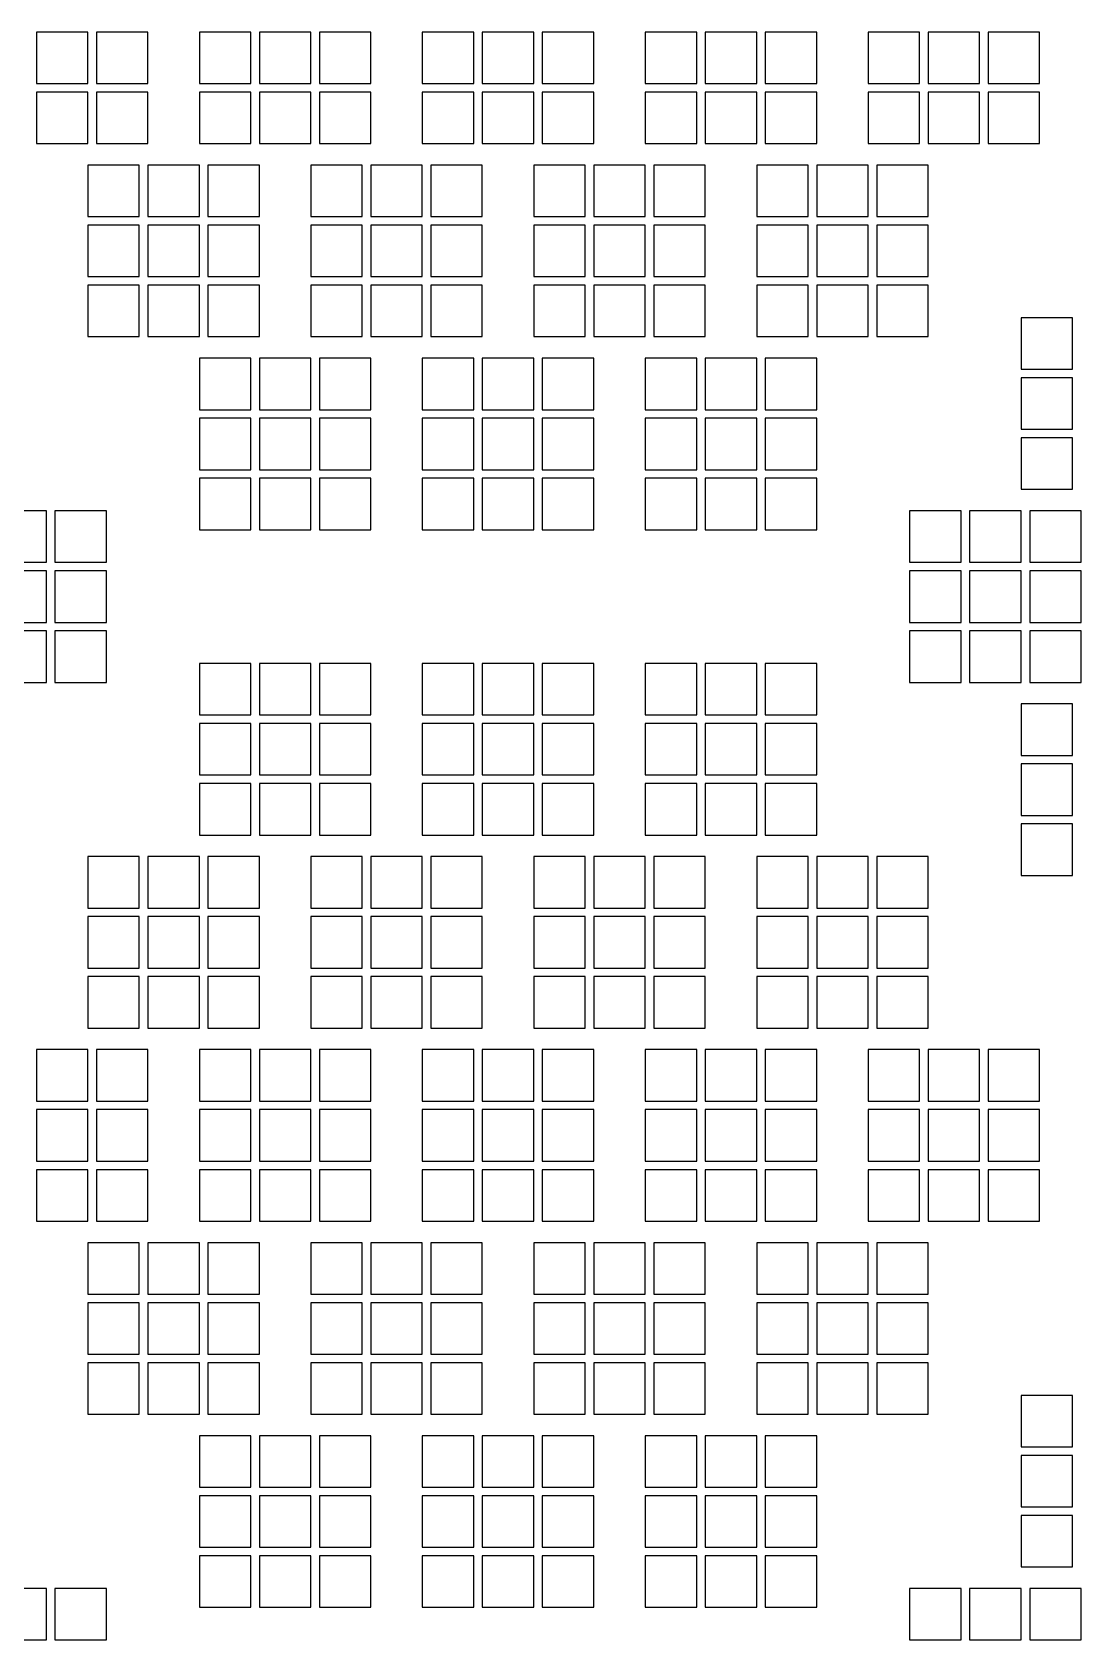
# Model space of a CAD drawing. Extents: x -49 to 54, y -38 to 38.
# Drawn here: x 27.16 to 33.25, y 8.05 to 17.43 of the extents above; entities that cross this region are included whole.
import ezdxf

# ---------------------------------------------------------------- set-up
doc = ezdxf.new("R2010")
doc.units = 0
doc.layers.add('BACK_LAYER', color=5, linetype='CONTINUOUS')

msp = doc.modelspace()

# ---------------------------------------------------------------- linework, layer by layer
at = {"layer": 'BACK_LAYER'}
for points in [[(27.1802, 17.1302), (27.4802, 17.1302), (27.4802, 17.4302), (27.1802, 17.4302)], [(27.5302, 17.1302), (27.8302, 17.1302), (27.8302, 17.4302), (27.5302, 17.4302)], [(28.1302, 17.1302), (28.4302, 17.1302), (28.4302, 17.4302), (28.1302, 17.4302)], [(28.4802, 17.1302), (28.7802, 17.1302), (28.7802, 17.4302), (28.4802, 17.4302)], [(28.8302, 17.1302), (29.1302, 17.1302), (29.1302, 17.4302), (28.8302, 17.4302)], [(29.4302, 17.1302), (29.7302, 17.1302), (29.7302, 17.4302), (29.4302, 17.4302)], [(29.7802, 17.1302), (30.0802, 17.1302), (30.0802, 17.4302), (29.7802, 17.4302)], [(30.1302, 17.1302), (30.4302, 17.1302), (30.4302, 17.4302), (30.1302, 17.4302)], [(30.7302, 17.1302), (31.0302, 17.1302), (31.0302, 17.4302), (30.7302, 17.4302)], [(31.0802, 17.1302), (31.3802, 17.1302), (31.3802, 17.4302), (31.0802, 17.4302)], [(31.4302, 17.1302), (31.7302, 17.1302), (31.7302, 17.4302), (31.4302, 17.4302)], [(32.0302, 17.1302), (32.3302, 17.1302), (32.3302, 17.4302), (32.0302, 17.4302)], [(32.3802, 17.1302), (32.6802, 17.1302), (32.6802, 17.4302), (32.3802, 17.4302)], [(32.7302, 17.1302), (33.0302, 17.1302), (33.0302, 17.4302), (32.7302, 17.4302)], [(27.1802, 16.7802), (27.4802, 16.7802), (27.4802, 17.0802), (27.1802, 17.0802)], [(27.5302, 16.7802), (27.8302, 16.7802), (27.8302, 17.0802), (27.5302, 17.0802)], [(28.1302, 16.7802), (28.4302, 16.7802), (28.4302, 17.0802), (28.1302, 17.0802)], [(28.4802, 16.7802), (28.7802, 16.7802), (28.7802, 17.0802), (28.4802, 17.0802)], [(28.8302, 16.7802), (29.1302, 16.7802), (29.1302, 17.0802), (28.8302, 17.0802)], [(29.4302, 16.7802), (29.7302, 16.7802), (29.7302, 17.0802), (29.4302, 17.0802)], [(29.7802, 16.7802), (30.0802, 16.7802), (30.0802, 17.0802), (29.7802, 17.0802)], [(30.1302, 16.7802), (30.4302, 16.7802), (30.4302, 17.0802), (30.1302, 17.0802)], [(30.7302, 16.7802), (31.0302, 16.7802), (31.0302, 17.0802), (30.7302, 17.0802)], [(31.0802, 16.7802), (31.3802, 16.7802), (31.3802, 17.0802), (31.0802, 17.0802)], [(31.4302, 16.7802), (31.7302, 16.7802), (31.7302, 17.0802), (31.4302, 17.0802)], [(32.0302, 16.7802), (32.3302, 16.7802), (32.3302, 17.0802), (32.0302, 17.0802)], [(32.3802, 16.7802), (32.6802, 16.7802), (32.6802, 17.0802), (32.3802, 17.0802)], [(32.7302, 16.7802), (33.0302, 16.7802), (33.0302, 17.0802), (32.7302, 17.0802)], [(27.4802, 16.3544), (27.7802, 16.3544), (27.7802, 16.6544), (27.4802, 16.6544)], [(27.8302, 16.3544), (28.1302, 16.3544), (28.1302, 16.6544), (27.8302, 16.6544)], [(28.1802, 16.3544), (28.4802, 16.3544), (28.4802, 16.6544), (28.1802, 16.6544)], [(28.7802, 16.3544), (29.0802, 16.3544), (29.0802, 16.6544), (28.7802, 16.6544)], [(29.1302, 16.3544), (29.4302, 16.3544), (29.4302, 16.6544), (29.1302, 16.6544)], [(29.4802, 16.3544), (29.7802, 16.3544), (29.7802, 16.6544), (29.4802, 16.6544)], [(30.0802, 16.3544), (30.3802, 16.3544), (30.3802, 16.6544), (30.0802, 16.6544)], [(30.4302, 16.3544), (30.7302, 16.3544), (30.7302, 16.6544), (30.4302, 16.6544)], [(30.7802, 16.3544), (31.0802, 16.3544), (31.0802, 16.6544), (30.7802, 16.6544)], [(31.3802, 16.3544), (31.6802, 16.3544), (31.6802, 16.6544), (31.3802, 16.6544)], [(31.7302, 16.3544), (32.0302, 16.3544), (32.0302, 16.6544), (31.7302, 16.6544)], [(32.0802, 16.3544), (32.3802, 16.3544), (32.3802, 16.6544), (32.0802, 16.6544)], [(27.4802, 16.0044), (27.7802, 16.0044), (27.7802, 16.3044), (27.4802, 16.3044)], [(27.8302, 16.0044), (28.1302, 16.0044), (28.1302, 16.3044), (27.8302, 16.3044)], [(28.1802, 16.0044), (28.4802, 16.0044), (28.4802, 16.3044), (28.1802, 16.3044)], [(28.7802, 16.0044), (29.0802, 16.0044), (29.0802, 16.3044), (28.7802, 16.3044)], [(29.1302, 16.0044), (29.4302, 16.0044), (29.4302, 16.3044), (29.1302, 16.3044)], [(29.4802, 16.0044), (29.7802, 16.0044), (29.7802, 16.3044), (29.4802, 16.3044)], [(30.0802, 16.0044), (30.3802, 16.0044), (30.3802, 16.3044), (30.0802, 16.3044)], [(30.4302, 16.0044), (30.7302, 16.0044), (30.7302, 16.3044), (30.4302, 16.3044)], [(30.7802, 16.0044), (31.0802, 16.0044), (31.0802, 16.3044), (30.7802, 16.3044)], [(31.3802, 16.0044), (31.6802, 16.0044), (31.6802, 16.3044), (31.3802, 16.3044)], [(31.7302, 16.0044), (32.0302, 16.0044), (32.0302, 16.3044), (31.7302, 16.3044)], [(32.0802, 16.0044), (32.3802, 16.0044), (32.3802, 16.3044), (32.0802, 16.3044)], [(27.4802, 15.6544), (27.7802, 15.6544), (27.7802, 15.9544), (27.4802, 15.9544)], [(27.8302, 15.6544), (28.1302, 15.6544), (28.1302, 15.9544), (27.8302, 15.9544)], [(28.1802, 15.6544), (28.4802, 15.6544), (28.4802, 15.9544), (28.1802, 15.9544)], [(28.7802, 15.6544), (29.0802, 15.6544), (29.0802, 15.9544), (28.7802, 15.9544)], [(29.1302, 15.6544), (29.4302, 15.6544), (29.4302, 15.9544), (29.1302, 15.9544)], [(29.4802, 15.6544), (29.7802, 15.6544), (29.7802, 15.9544), (29.4802, 15.9544)], [(30.0802, 15.6544), (30.3802, 15.6544), (30.3802, 15.9544), (30.0802, 15.9544)], [(30.4302, 15.6544), (30.7302, 15.6544), (30.7302, 15.9544), (30.4302, 15.9544)], [(30.7802, 15.6544), (31.0802, 15.6544), (31.0802, 15.9544), (30.7802, 15.9544)], [(31.3802, 15.6544), (31.6802, 15.6544), (31.6802, 15.9544), (31.3802, 15.9544)], [(31.7302, 15.6544), (32.0302, 15.6544), (32.0302, 15.9544), (31.7302, 15.9544)], [(32.0802, 15.6544), (32.3802, 15.6544), (32.3802, 15.9544), (32.0802, 15.9544)], [(32.9221, 15.4642), (33.2221, 15.4642), (33.2221, 15.7642), (32.9221, 15.7642)], [(28.1302, 15.2286), (28.4302, 15.2286), (28.4302, 15.5286), (28.1302, 15.5286)], [(28.4802, 15.2286), (28.7802, 15.2286), (28.7802, 15.5286), (28.4802, 15.5286)], [(28.8302, 15.2286), (29.1302, 15.2286), (29.1302, 15.5286), (28.8302, 15.5286)], [(29.4302, 15.2286), (29.7302, 15.2286), (29.7302, 15.5286), (29.4302, 15.5286)], [(29.7802, 15.2286), (30.0802, 15.2286), (30.0802, 15.5286), (29.7802, 15.5286)], [(30.1302, 15.2286), (30.4302, 15.2286), (30.4302, 15.5286), (30.1302, 15.5286)], [(30.7302, 15.2286), (31.0302, 15.2286), (31.0302, 15.5286), (30.7302, 15.5286)], [(31.0802, 15.2286), (31.3802, 15.2286), (31.3802, 15.5286), (31.0802, 15.5286)], [(31.4302, 15.2286), (31.7302, 15.2286), (31.7302, 15.5286), (31.4302, 15.5286)], [(32.9221, 15.1142), (33.2221, 15.1142), (33.2221, 15.4142), (32.9221, 15.4142)], [(28.1302, 14.8786), (28.4302, 14.8786), (28.4302, 15.1786), (28.1302, 15.1786)], [(28.4802, 14.8786), (28.7802, 14.8786), (28.7802, 15.1786), (28.4802, 15.1786)], [(28.8302, 14.8786), (29.1302, 14.8786), (29.1302, 15.1786), (28.8302, 15.1786)], [(29.4302, 14.8786), (29.7302, 14.8786), (29.7302, 15.1786), (29.4302, 15.1786)], [(29.7802, 14.8786), (30.0802, 14.8786), (30.0802, 15.1786), (29.7802, 15.1786)], [(30.1302, 14.8786), (30.4302, 14.8786), (30.4302, 15.1786), (30.1302, 15.1786)], [(30.7302, 14.8786), (31.0302, 14.8786), (31.0302, 15.1786), (30.7302, 15.1786)], [(31.0802, 14.8786), (31.3802, 14.8786), (31.3802, 15.1786), (31.0802, 15.1786)], [(31.4302, 14.8786), (31.7302, 14.8786), (31.7302, 15.1786), (31.4302, 15.1786)], [(32.9221, 14.7642), (33.2221, 14.7642), (33.2221, 15.0642), (32.9221, 15.0642)], [(28.1302, 14.5286), (28.4302, 14.5286), (28.4302, 14.8286), (28.1302, 14.8286)], [(28.4802, 14.5286), (28.7802, 14.5286), (28.7802, 14.8286), (28.4802, 14.8286)], [(28.8302, 14.5286), (29.1302, 14.5286), (29.1302, 14.8286), (28.8302, 14.8286)], [(29.4302, 14.5286), (29.7302, 14.5286), (29.7302, 14.8286), (29.4302, 14.8286)], [(29.7802, 14.5286), (30.0802, 14.5286), (30.0802, 14.8286), (29.7802, 14.8286)], [(30.1302, 14.5286), (30.4302, 14.5286), (30.4302, 14.8286), (30.1302, 14.8286)], [(30.7302, 14.5286), (31.0302, 14.5286), (31.0302, 14.8286), (30.7302, 14.8286)], [(31.0802, 14.5286), (31.3802, 14.5286), (31.3802, 14.8286), (31.0802, 14.8286)], [(31.4302, 14.5286), (31.7302, 14.5286), (31.7302, 14.8286), (31.4302, 14.8286)], [(26.9384, 14.3384), (27.2384, 14.3384), (27.2384, 14.6384), (26.9384, 14.6384)], [(27.2884, 14.3384), (27.5884, 14.3384), (27.5884, 14.6384), (27.2884, 14.6384)], [(32.2721, 14.3384), (32.5721, 14.3384), (32.5721, 14.6384), (32.2721, 14.6384)], [(32.6221, 14.3384), (32.9221, 14.3384), (32.9221, 14.6384), (32.6221, 14.6384)], [(32.9721, 14.3384), (33.2721, 14.3384), (33.2721, 14.6384), (32.9721, 14.6384)], [(26.9384, 13.9884), (27.2384, 13.9884), (27.2384, 14.2884), (26.9384, 14.2884)], [(27.2884, 13.9884), (27.5884, 13.9884), (27.5884, 14.2884), (27.2884, 14.2884)], [(32.2721, 13.9884), (32.5721, 13.9884), (32.5721, 14.2884), (32.2721, 14.2884)], [(32.6221, 13.9884), (32.9221, 13.9884), (32.9221, 14.2884), (32.6221, 14.2884)], [(32.9721, 13.9884), (33.2721, 13.9884), (33.2721, 14.2884), (32.9721, 14.2884)], [(26.9384, 13.6384), (27.2384, 13.6384), (27.2384, 13.9384), (26.9384, 13.9384)], [(27.2884, 13.6384), (27.5884, 13.6384), (27.5884, 13.9384), (27.2884, 13.9384)], [(32.2721, 13.6384), (32.5721, 13.6384), (32.5721, 13.9384), (32.2721, 13.9384)], [(32.6221, 13.6384), (32.9221, 13.6384), (32.9221, 13.9384), (32.6221, 13.9384)], [(32.9721, 13.6384), (33.2721, 13.6384), (33.2721, 13.9384), (32.9721, 13.9384)], [(28.1302, 13.4482), (28.4302, 13.4482), (28.4302, 13.7482), (28.1302, 13.7482)], [(28.4802, 13.4482), (28.7802, 13.4482), (28.7802, 13.7482), (28.4802, 13.7482)], [(28.8302, 13.4482), (29.1302, 13.4482), (29.1302, 13.7482), (28.8302, 13.7482)], [(29.4302, 13.4482), (29.7302, 13.4482), (29.7302, 13.7482), (29.4302, 13.7482)], [(29.7802, 13.4482), (30.0802, 13.4482), (30.0802, 13.7482), (29.7802, 13.7482)], [(30.1302, 13.4482), (30.4302, 13.4482), (30.4302, 13.7482), (30.1302, 13.7482)], [(30.7302, 13.4482), (31.0302, 13.4482), (31.0302, 13.7482), (30.7302, 13.7482)], [(31.0802, 13.4482), (31.3802, 13.4482), (31.3802, 13.7482), (31.0802, 13.7482)], [(31.4302, 13.4482), (31.7302, 13.4482), (31.7302, 13.7482), (31.4302, 13.7482)], [(32.9221, 13.2125), (33.2221, 13.2125), (33.2221, 13.5125), (32.9221, 13.5125)], [(28.1302, 13.0982), (28.4302, 13.0982), (28.4302, 13.3982), (28.1302, 13.3982)], [(28.4802, 13.0982), (28.7802, 13.0982), (28.7802, 13.3982), (28.4802, 13.3982)], [(28.8302, 13.0982), (29.1302, 13.0982), (29.1302, 13.3982), (28.8302, 13.3982)], [(29.4302, 13.0982), (29.7302, 13.0982), (29.7302, 13.3982), (29.4302, 13.3982)], [(29.7802, 13.0982), (30.0802, 13.0982), (30.0802, 13.3982), (29.7802, 13.3982)], [(30.1302, 13.0982), (30.4302, 13.0982), (30.4302, 13.3982), (30.1302, 13.3982)], [(30.7302, 13.0982), (31.0302, 13.0982), (31.0302, 13.3982), (30.7302, 13.3982)], [(31.0802, 13.0982), (31.3802, 13.0982), (31.3802, 13.3982), (31.0802, 13.3982)], [(31.4302, 13.0982), (31.7302, 13.0982), (31.7302, 13.3982), (31.4302, 13.3982)], [(32.9221, 12.8625), (33.2221, 12.8625), (33.2221, 13.1625), (32.9221, 13.1625)], [(28.1302, 12.7482), (28.4302, 12.7482), (28.4302, 13.0482), (28.1302, 13.0482)], [(28.4802, 12.7482), (28.7802, 12.7482), (28.7802, 13.0482), (28.4802, 13.0482)], [(28.8302, 12.7482), (29.1302, 12.7482), (29.1302, 13.0482), (28.8302, 13.0482)], [(29.4302, 12.7482), (29.7302, 12.7482), (29.7302, 13.0482), (29.4302, 13.0482)], [(29.7802, 12.7482), (30.0802, 12.7482), (30.0802, 13.0482), (29.7802, 13.0482)], [(30.1302, 12.7482), (30.4302, 12.7482), (30.4302, 13.0482), (30.1302, 13.0482)], [(30.7302, 12.7482), (31.0302, 12.7482), (31.0302, 13.0482), (30.7302, 13.0482)], [(31.0802, 12.7482), (31.3802, 12.7482), (31.3802, 13.0482), (31.0802, 13.0482)], [(31.4302, 12.7482), (31.7302, 12.7482), (31.7302, 13.0482), (31.4302, 13.0482)], [(32.9221, 12.5125), (33.2221, 12.5125), (33.2221, 12.8125), (32.9221, 12.8125)], [(27.4802, 12.3223), (27.7802, 12.3223), (27.7802, 12.6223), (27.4802, 12.6223)], [(27.8302, 12.3223), (28.1302, 12.3223), (28.1302, 12.6223), (27.8302, 12.6223)], [(28.1802, 12.3223), (28.4802, 12.3223), (28.4802, 12.6223), (28.1802, 12.6223)], [(28.7802, 12.3223), (29.0802, 12.3223), (29.0802, 12.6223), (28.7802, 12.6223)], [(29.1302, 12.3223), (29.4302, 12.3223), (29.4302, 12.6223), (29.1302, 12.6223)], [(29.4802, 12.3223), (29.7802, 12.3223), (29.7802, 12.6223), (29.4802, 12.6223)], [(30.0802, 12.3223), (30.3802, 12.3223), (30.3802, 12.6223), (30.0802, 12.6223)], [(30.4302, 12.3223), (30.7302, 12.3223), (30.7302, 12.6223), (30.4302, 12.6223)], [(30.7802, 12.3223), (31.0802, 12.3223), (31.0802, 12.6223), (30.7802, 12.6223)], [(31.3802, 12.3223), (31.6802, 12.3223), (31.6802, 12.6223), (31.3802, 12.6223)], [(31.7302, 12.3223), (32.0302, 12.3223), (32.0302, 12.6223), (31.7302, 12.6223)], [(32.0802, 12.3223), (32.3802, 12.3223), (32.3802, 12.6223), (32.0802, 12.6223)], [(27.4802, 11.9723), (27.7802, 11.9723), (27.7802, 12.2723), (27.4802, 12.2723)], [(27.8302, 11.9723), (28.1302, 11.9723), (28.1302, 12.2723), (27.8302, 12.2723)], [(28.1802, 11.9723), (28.4802, 11.9723), (28.4802, 12.2723), (28.1802, 12.2723)], [(28.7802, 11.9723), (29.0802, 11.9723), (29.0802, 12.2723), (28.7802, 12.2723)], [(29.1302, 11.9723), (29.4302, 11.9723), (29.4302, 12.2723), (29.1302, 12.2723)], [(29.4802, 11.9723), (29.7802, 11.9723), (29.7802, 12.2723), (29.4802, 12.2723)], [(30.0802, 11.9723), (30.3802, 11.9723), (30.3802, 12.2723), (30.0802, 12.2723)], [(30.4302, 11.9723), (30.7302, 11.9723), (30.7302, 12.2723), (30.4302, 12.2723)], [(30.7802, 11.9723), (31.0802, 11.9723), (31.0802, 12.2723), (30.7802, 12.2723)], [(31.3802, 11.9723), (31.6802, 11.9723), (31.6802, 12.2723), (31.3802, 12.2723)], [(31.7302, 11.9723), (32.0302, 11.9723), (32.0302, 12.2723), (31.7302, 12.2723)], [(32.0802, 11.9723), (32.3802, 11.9723), (32.3802, 12.2723), (32.0802, 12.2723)], [(27.4802, 11.6223), (27.7802, 11.6223), (27.7802, 11.9223), (27.4802, 11.9223)], [(27.8302, 11.6223), (28.1302, 11.6223), (28.1302, 11.9223), (27.8302, 11.9223)], [(28.1802, 11.6223), (28.4802, 11.6223), (28.4802, 11.9223), (28.1802, 11.9223)], [(28.7802, 11.6223), (29.0802, 11.6223), (29.0802, 11.9223), (28.7802, 11.9223)], [(29.1302, 11.6223), (29.4302, 11.6223), (29.4302, 11.9223), (29.1302, 11.9223)], [(29.4802, 11.6223), (29.7802, 11.6223), (29.7802, 11.9223), (29.4802, 11.9223)], [(30.0802, 11.6223), (30.3802, 11.6223), (30.3802, 11.9223), (30.0802, 11.9223)], [(30.4302, 11.6223), (30.7302, 11.6223), (30.7302, 11.9223), (30.4302, 11.9223)], [(30.7802, 11.6223), (31.0802, 11.6223), (31.0802, 11.9223), (30.7802, 11.9223)], [(31.3802, 11.6223), (31.6802, 11.6223), (31.6802, 11.9223), (31.3802, 11.9223)], [(31.7302, 11.6223), (32.0302, 11.6223), (32.0302, 11.9223), (31.7302, 11.9223)], [(32.0802, 11.6223), (32.3802, 11.6223), (32.3802, 11.9223), (32.0802, 11.9223)], [(27.1802, 11.1965), (27.4802, 11.1965), (27.4802, 11.4965), (27.1802, 11.4965)], [(27.5302, 11.1965), (27.8302, 11.1965), (27.8302, 11.4965), (27.5302, 11.4965)], [(28.1302, 11.1965), (28.4302, 11.1965), (28.4302, 11.4965), (28.1302, 11.4965)], [(28.4802, 11.1965), (28.7802, 11.1965), (28.7802, 11.4965), (28.4802, 11.4965)], [(28.8302, 11.1965), (29.1302, 11.1965), (29.1302, 11.4965), (28.8302, 11.4965)], [(29.4302, 11.1965), (29.7302, 11.1965), (29.7302, 11.4965), (29.4302, 11.4965)], [(29.7802, 11.1965), (30.0802, 11.1965), (30.0802, 11.4965), (29.7802, 11.4965)], [(30.1302, 11.1965), (30.4302, 11.1965), (30.4302, 11.4965), (30.1302, 11.4965)], [(30.7302, 11.1965), (31.0302, 11.1965), (31.0302, 11.4965), (30.7302, 11.4965)], [(31.0802, 11.1965), (31.3802, 11.1965), (31.3802, 11.4965), (31.0802, 11.4965)], [(31.4302, 11.1965), (31.7302, 11.1965), (31.7302, 11.4965), (31.4302, 11.4965)], [(32.0302, 11.1965), (32.3302, 11.1965), (32.3302, 11.4965), (32.0302, 11.4965)], [(32.3802, 11.1965), (32.6802, 11.1965), (32.6802, 11.4965), (32.3802, 11.4965)], [(32.7302, 11.1965), (33.0302, 11.1965), (33.0302, 11.4965), (32.7302, 11.4965)], [(27.1802, 10.8465), (27.4802, 10.8465), (27.4802, 11.1465), (27.1802, 11.1465)], [(27.5302, 10.8465), (27.8302, 10.8465), (27.8302, 11.1465), (27.5302, 11.1465)], [(28.1302, 10.8465), (28.4302, 10.8465), (28.4302, 11.1465), (28.1302, 11.1465)], [(28.4802, 10.8465), (28.7802, 10.8465), (28.7802, 11.1465), (28.4802, 11.1465)], [(28.8302, 10.8465), (29.1302, 10.8465), (29.1302, 11.1465), (28.8302, 11.1465)], [(29.4302, 10.8465), (29.7302, 10.8465), (29.7302, 11.1465), (29.4302, 11.1465)], [(29.7802, 10.8465), (30.0802, 10.8465), (30.0802, 11.1465), (29.7802, 11.1465)], [(30.1302, 10.8465), (30.4302, 10.8465), (30.4302, 11.1465), (30.1302, 11.1465)], [(30.7302, 10.8465), (31.0302, 10.8465), (31.0302, 11.1465), (30.7302, 11.1465)], [(31.0802, 10.8465), (31.3802, 10.8465), (31.3802, 11.1465), (31.0802, 11.1465)], [(31.4302, 10.8465), (31.7302, 10.8465), (31.7302, 11.1465), (31.4302, 11.1465)], [(32.0302, 10.8465), (32.3302, 10.8465), (32.3302, 11.1465), (32.0302, 11.1465)], [(32.3802, 10.8465), (32.6802, 10.8465), (32.6802, 11.1465), (32.3802, 11.1465)], [(32.7302, 10.8465), (33.0302, 10.8465), (33.0302, 11.1465), (32.7302, 11.1465)], [(27.1802, 10.4965), (27.4802, 10.4965), (27.4802, 10.7965), (27.1802, 10.7965)], [(27.5302, 10.4965), (27.8302, 10.4965), (27.8302, 10.7965), (27.5302, 10.7965)], [(28.1302, 10.4965), (28.4302, 10.4965), (28.4302, 10.7965), (28.1302, 10.7965)], [(28.4802, 10.4965), (28.7802, 10.4965), (28.7802, 10.7965), (28.4802, 10.7965)], [(28.8302, 10.4965), (29.1302, 10.4965), (29.1302, 10.7965), (28.8302, 10.7965)], [(29.4302, 10.4965), (29.7302, 10.4965), (29.7302, 10.7965), (29.4302, 10.7965)], [(29.7802, 10.4965), (30.0802, 10.4965), (30.0802, 10.7965), (29.7802, 10.7965)], [(30.1302, 10.4965), (30.4302, 10.4965), (30.4302, 10.7965), (30.1302, 10.7965)], [(30.7302, 10.4965), (31.0302, 10.4965), (31.0302, 10.7965), (30.7302, 10.7965)], [(31.0802, 10.4965), (31.3802, 10.4965), (31.3802, 10.7965), (31.0802, 10.7965)], [(31.4302, 10.4965), (31.7302, 10.4965), (31.7302, 10.7965), (31.4302, 10.7965)], [(32.0302, 10.4965), (32.3302, 10.4965), (32.3302, 10.7965), (32.0302, 10.7965)], [(32.3802, 10.4965), (32.6802, 10.4965), (32.6802, 10.7965), (32.3802, 10.7965)], [(32.7302, 10.4965), (33.0302, 10.4965), (33.0302, 10.7965), (32.7302, 10.7965)], [(27.4802, 10.0707), (27.7802, 10.0707), (27.7802, 10.3707), (27.4802, 10.3707)], [(27.8302, 10.0707), (28.1302, 10.0707), (28.1302, 10.3707), (27.8302, 10.3707)], [(28.1802, 10.0707), (28.4802, 10.0707), (28.4802, 10.3707), (28.1802, 10.3707)], [(28.7802, 10.0707), (29.0802, 10.0707), (29.0802, 10.3707), (28.7802, 10.3707)], [(29.1302, 10.0707), (29.4302, 10.0707), (29.4302, 10.3707), (29.1302, 10.3707)], [(29.4802, 10.0707), (29.7802, 10.0707), (29.7802, 10.3707), (29.4802, 10.3707)], [(30.0802, 10.0707), (30.3802, 10.0707), (30.3802, 10.3707), (30.0802, 10.3707)], [(30.4302, 10.0707), (30.7302, 10.0707), (30.7302, 10.3707), (30.4302, 10.3707)], [(30.7802, 10.0707), (31.0802, 10.0707), (31.0802, 10.3707), (30.7802, 10.3707)], [(31.3802, 10.0707), (31.6802, 10.0707), (31.6802, 10.3707), (31.3802, 10.3707)], [(31.7302, 10.0707), (32.0302, 10.0707), (32.0302, 10.3707), (31.7302, 10.3707)], [(32.0802, 10.0707), (32.3802, 10.0707), (32.3802, 10.3707), (32.0802, 10.3707)], [(27.4802, 9.7207), (27.7802, 9.7207), (27.7802, 10.0207), (27.4802, 10.0207)], [(27.8302, 9.7207), (28.1302, 9.7207), (28.1302, 10.0207), (27.8302, 10.0207)], [(28.1802, 9.7207), (28.4802, 9.7207), (28.4802, 10.0207), (28.1802, 10.0207)], [(28.7802, 9.7207), (29.0802, 9.7207), (29.0802, 10.0207), (28.7802, 10.0207)], [(29.1302, 9.7207), (29.4302, 9.7207), (29.4302, 10.0207), (29.1302, 10.0207)], [(29.4802, 9.7207), (29.7802, 9.7207), (29.7802, 10.0207), (29.4802, 10.0207)], [(30.0802, 9.7207), (30.3802, 9.7207), (30.3802, 10.0207), (30.0802, 10.0207)], [(30.4302, 9.7207), (30.7302, 9.7207), (30.7302, 10.0207), (30.4302, 10.0207)], [(30.7802, 9.7207), (31.0802, 9.7207), (31.0802, 10.0207), (30.7802, 10.0207)], [(31.3802, 9.7207), (31.6802, 9.7207), (31.6802, 10.0207), (31.3802, 10.0207)], [(31.7302, 9.7207), (32.0302, 9.7207), (32.0302, 10.0207), (31.7302, 10.0207)], [(32.0802, 9.7207), (32.3802, 9.7207), (32.3802, 10.0207), (32.0802, 10.0207)], [(27.4802, 9.3707), (27.7802, 9.3707), (27.7802, 9.6707), (27.4802, 9.6707)], [(27.8302, 9.3707), (28.1302, 9.3707), (28.1302, 9.6707), (27.8302, 9.6707)], [(28.1802, 9.3707), (28.4802, 9.3707), (28.4802, 9.6707), (28.1802, 9.6707)], [(28.7802, 9.3707), (29.0802, 9.3707), (29.0802, 9.6707), (28.7802, 9.6707)], [(29.1302, 9.3707), (29.4302, 9.3707), (29.4302, 9.6707), (29.1302, 9.6707)], [(29.4802, 9.3707), (29.7802, 9.3707), (29.7802, 9.6707), (29.4802, 9.6707)], [(30.0802, 9.3707), (30.3802, 9.3707), (30.3802, 9.6707), (30.0802, 9.6707)], [(30.4302, 9.3707), (30.7302, 9.3707), (30.7302, 9.6707), (30.4302, 9.6707)], [(30.7802, 9.3707), (31.0802, 9.3707), (31.0802, 9.6707), (30.7802, 9.6707)], [(31.3802, 9.3707), (31.6802, 9.3707), (31.6802, 9.6707), (31.3802, 9.6707)], [(31.7302, 9.3707), (32.0302, 9.3707), (32.0302, 9.6707), (31.7302, 9.6707)], [(32.0802, 9.3707), (32.3802, 9.3707), (32.3802, 9.6707), (32.0802, 9.6707)], [(32.9221, 9.1805), (33.2221, 9.1805), (33.2221, 9.4805), (32.9221, 9.4805)], [(28.1302, 8.9448), (28.4302, 8.9448), (28.4302, 9.2448), (28.1302, 9.2448)], [(28.4802, 8.9448), (28.7802, 8.9448), (28.7802, 9.2448), (28.4802, 9.2448)], [(28.8302, 8.9448), (29.1302, 8.9448), (29.1302, 9.2448), (28.8302, 9.2448)], [(29.4302, 8.9448), (29.7302, 8.9448), (29.7302, 9.2448), (29.4302, 9.2448)], [(29.7802, 8.9448), (30.0802, 8.9448), (30.0802, 9.2448), (29.7802, 9.2448)], [(30.1302, 8.9448), (30.4302, 8.9448), (30.4302, 9.2448), (30.1302, 9.2448)], [(30.7302, 8.9448), (31.0302, 8.9448), (31.0302, 9.2448), (30.7302, 9.2448)], [(31.0802, 8.9448), (31.3802, 8.9448), (31.3802, 9.2448), (31.0802, 9.2448)], [(31.4302, 8.9448), (31.7302, 8.9448), (31.7302, 9.2448), (31.4302, 9.2448)], [(32.9221, 8.8305), (33.2221, 8.8305), (33.2221, 9.1305), (32.9221, 9.1305)], [(28.1302, 8.5948), (28.4302, 8.5948), (28.4302, 8.8948), (28.1302, 8.8948)], [(28.4802, 8.5948), (28.7802, 8.5948), (28.7802, 8.8948), (28.4802, 8.8948)], [(28.8302, 8.5948), (29.1302, 8.5948), (29.1302, 8.8948), (28.8302, 8.8948)], [(29.4302, 8.5948), (29.7302, 8.5948), (29.7302, 8.8948), (29.4302, 8.8948)], [(29.7802, 8.5948), (30.0802, 8.5948), (30.0802, 8.8948), (29.7802, 8.8948)], [(30.1302, 8.5948), (30.4302, 8.5948), (30.4302, 8.8948), (30.1302, 8.8948)], [(30.7302, 8.5948), (31.0302, 8.5948), (31.0302, 8.8948), (30.7302, 8.8948)], [(31.0802, 8.5948), (31.3802, 8.5948), (31.3802, 8.8948), (31.0802, 8.8948)], [(31.4302, 8.5948), (31.7302, 8.5948), (31.7302, 8.8948), (31.4302, 8.8948)], [(32.9221, 8.4805), (33.2221, 8.4805), (33.2221, 8.7805), (32.9221, 8.7805)], [(28.1302, 8.2448), (28.4302, 8.2448), (28.4302, 8.5448), (28.1302, 8.5448)], [(28.4802, 8.2448), (28.7802, 8.2448), (28.7802, 8.5448), (28.4802, 8.5448)], [(28.8302, 8.2448), (29.1302, 8.2448), (29.1302, 8.5448), (28.8302, 8.5448)], [(29.4302, 8.2448), (29.7302, 8.2448), (29.7302, 8.5448), (29.4302, 8.5448)], [(29.7802, 8.2448), (30.0802, 8.2448), (30.0802, 8.5448), (29.7802, 8.5448)], [(30.1302, 8.2448), (30.4302, 8.2448), (30.4302, 8.5448), (30.1302, 8.5448)], [(30.7302, 8.2448), (31.0302, 8.2448), (31.0302, 8.5448), (30.7302, 8.5448)], [(31.0802, 8.2448), (31.3802, 8.2448), (31.3802, 8.5448), (31.0802, 8.5448)], [(31.4302, 8.2448), (31.7302, 8.2448), (31.7302, 8.5448), (31.4302, 8.5448)], [(26.9384, 8.0546), (27.2384, 8.0546), (27.2384, 8.3546), (26.9384, 8.3546)], [(27.2884, 8.0546), (27.5884, 8.0546), (27.5884, 8.3546), (27.2884, 8.3546)], [(32.2721, 8.0546), (32.5721, 8.0546), (32.5721, 8.3546), (32.2721, 8.3546)], [(32.6221, 8.0546), (32.9221, 8.0546), (32.9221, 8.3546), (32.6221, 8.3546)], [(32.9721, 8.0546), (33.2721, 8.0546), (33.2721, 8.3546), (32.9721, 8.3546)]]:
    msp.add_lwpolyline(points, close=True, dxfattribs=at)

doc.saveas('drawing.dxf')
